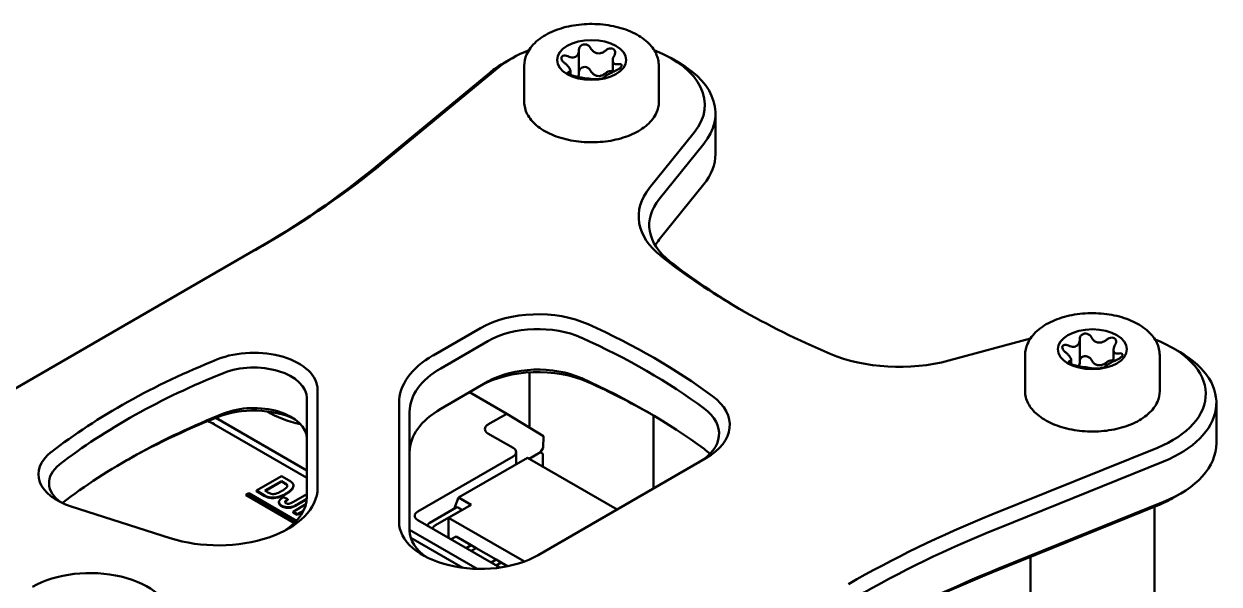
# Model space of a CAD drawing. Header units: millimetres. Extents: x 145 to 303, y 101 to 203.
# Drawn here: x 246.67 to 280.42, y 185.31 to 201.13 of the extents above; entities that cross this region are included whole.
import ezdxf

# ---------------------------------------------------------------- set-up
doc = ezdxf.new("R2010")
doc.units = ezdxf.units.MM
doc.header["$LTSCALE"] = 0.75
doc.layers.add('Visible', color=7, linetype='Continuous', lineweight=50)

msp = doc.modelspace()

# ---------------------------------------------------------------- linework, layer by layer
at = {"layer": 'Visible', "extrusion": (-1e-16, 0.816497, 0.57735)}
for p, q in [((260.436, 200.148), (260.224, 200.026)), ((262.343, 200.384), (262.343, 199.745)), ((264.962, 200.148), (265.174, 200.026)), ((256.804, 197.202), (260.078, 199.902)), ((260.799, 198.924), (260.799, 199.944)), ((262.101, 199.812), (262.101, 199.692)), ((263.297, 200.092), (263.297, 199.768)), ((264.599, 198.924), (264.599, 199.944)), ((259.832, 199.756), (256.558, 197.057)), ((263.055, 199.62), (263.055, 199.616)), ((266.199, 198.597), (266.199, 197.454)), ((265.599, 198.061), (264.338, 196.499)), ((264.61, 196.181), (265.871, 197.743)), ((265.871, 196.6), (264.61, 195.038)), ((244.685, 189.83), (253.409, 194.867)), ((259.563, 192.541), (258.23, 191.771)), ((258.442, 191.403), (259.775, 192.173)), ((272.783, 191.623), (275.089, 192.244)), ((276.485, 192.219), (276.485, 191.58)), ((274.941, 190.759), (274.941, 191.779)), ((277.439, 191.927), (277.439, 191.603)), ((278.741, 190.759), (278.741, 191.779)), ((279.104, 191.983), (279.316, 191.861)), ((276.243, 191.647), (276.243, 191.527)), ((277.197, 191.455), (277.197, 191.451)), ((259.775, 191.03), (258.442, 190.26)), ((260.949, 189.728), (260.949, 191.289)), ((254.963, 188.023), (254.963, 190.805)), ((259.252, 190.728), (260.305, 190.12)), ((254.663, 190.56), (254.663, 187.778)), ((257.263, 190.424), (257.263, 187.07)), ((280.341, 190.432), (280.341, 189.289)), ((252.088, 190.006), (254.663, 188.519)), ((257.563, 186.825), (257.563, 190.179)), ((259.775, 189.814), (260.305, 190.12)), ((260.305, 190.12), (261.338, 189.492)), ((264.449, 188.013), (264.449, 190.073)), ((252.039, 189.83), (254.663, 188.315)), ((260.482, 189.161), (259.775, 189.569)), ((261.338, 189.492), (261.33, 189.161)), ((260.57, 189.038), (260.57, 188.697)), ((261.258, 189.037), (260.939, 188.853)), ((261.258, 189.037), (260.939, 188.853)), ((261.33, 189.161), (261.258, 189.037)), ((261.258, 189.037), (261.327, 188.995)), ((261.327, 188.995), (261.319, 188.634)), ((278.677, 189.164), (274.001, 187.274)), ((257.795, 187.364), (260.482, 188.916)), ((258.945, 187.759), (260.889, 188.882)), ((260.889, 188.882), (263.421, 187.42)), ((261.189, 186.131), (265.927, 188.866)), ((274.174, 186.887), (278.849, 188.777)), ((253.946, 188.359), (253.239, 187.951)), ((254.16, 188.236), (253.946, 188.359)), ((253.476, 187.952), (253.943, 188.222)), ((253.943, 188.206), (253.49, 187.944)), ((253.943, 188.222), (253.996, 188.192)), ((253.943, 188.206), (253.943, 188.222)), ((253.996, 188.175), (253.943, 188.206)), ((254.085, 188.117), (254.085, 188.133)), ((254.222, 187.963), (254.222, 187.98)), ((254.279, 188.059), (254.279, 188.076)), ((254.281, 188.085), (254.281, 188.101)), ((253.02, 187.879), (252.949, 187.838)), ((252.949, 187.838), (254.319, 187.047)), ((252.949, 187.822), (252.949, 187.838)), ((254.308, 187.037), (252.949, 187.822)), ((254.369, 187.1), (253.02, 187.879)), ((253.239, 187.951), (253.459, 187.824)), ((253.239, 187.934), (253.239, 187.951)), ((253.459, 187.807), (253.239, 187.934)), ((253.459, 187.807), (253.459, 187.824)), ((253.563, 187.902), (253.476, 187.952)), ((253.595, 187.752), (253.595, 187.768)), ((253.731, 187.742), (253.731, 187.758)), ((253.873, 187.621), (253.873, 187.637)), ((253.891, 187.774), (253.891, 187.79)), ((254.124, 187.71), (253.998, 187.765)), ((254.052, 187.633), (254.052, 187.65)), ((254.071, 187.854), (254.071, 187.87)), ((254.124, 187.694), (254.124, 187.71)), ((254.663, 187.855), (254.284, 187.636)), ((254.41, 187.574), (254.661, 187.719)), ((254.659, 187.702), (254.41, 187.558)), ((258.817, 187.441), (258.945, 187.759)), ((258.945, 187.759), (259.298, 187.555)), ((278.849, 187.634), (274.174, 185.744)), ((279.104, 187.738), (279.316, 187.86)), ((248.007, 187.505), (250.806, 186.609)), ((253.946, 187.512), (253.946, 187.529)), ((254.081, 187.467), (254.081, 187.484)), ((254.227, 187.477), (254.227, 187.493)), ((254.635, 187.565), (254.271, 187.355)), ((254.271, 187.355), (254.388, 187.287)), ((254.271, 187.338), (254.271, 187.355)), ((254.388, 187.271), (254.271, 187.338)), ((254.388, 187.287), (254.573, 187.394)), ((254.561, 187.371), (254.388, 187.271)), ((258.132, 187.045), (258.874, 187.473)), ((258.273, 186.963), (259.015, 187.392)), ((259.298, 187.555), (258.662, 187.188)), ((259.045, 187.409), (258.924, 187.478)), ((274.001, 185.641), (278.677, 187.531)), ((278.591, 172.796), (278.591, 187.496)), ((254.388, 187.271), (254.388, 187.287)), ((260.113, 185.781), (257.795, 187.119)), ((258.662, 187.188), (260.803, 185.952)), ((258.662, 187.188), (258.662, 186.779)), ((257.563, 186.845), (259.471, 185.743)), ((257.594, 186.623), (259.065, 185.774)), ((258.662, 186.779), (258.662, 186.619)), ((258.874, 186.657), (258.735, 186.577)), ((259.298, 186.412), (258.874, 186.657)), ((259.298, 186.412), (259.159, 186.332)), ((259.298, 186.412), (259.159, 186.332)), ((259.298, 186.412), (259.44, 186.33)), ((259.44, 186.33), (259.301, 186.25)), ((259.44, 186.33), (259.301, 186.25)), ((259.44, 186.33), (260.005, 186.004)), ((260.005, 186.004), (259.866, 185.923)), ((260.005, 186.004), (259.866, 185.923)), ((260.005, 186.004), (260.147, 185.922)), ((275.091, 181.583), (275.091, 186.081)), ((260.147, 185.922), (260.008, 185.842)), ((260.147, 185.922), (260.008, 185.842)), ((260.147, 185.922), (260.327, 185.818))]:
    msp.add_line(p, q, dxfattribs=at)
at = {"layer": 'Visible', "extrusion": (0, 2e-16, -1)}
for centre, radius, start, end in [((-263.53, 206.167), 6.648, 276.9476, 280.6978), ((-253.707, 188.239), 0.484, 283.4409, 300.8793), ((-253.707, 188.223), 0.484, 283.4409, 300.8793), ((-253.676, 188.441), 0.701, 252.1278, 265.4804), ((-253.628, 188.625), 0.875, 239.5672, 252.5006), ((-254.027, 188.196), 0.731, 238.3473, 254.0952)]:
    msp.add_arc(centre, radius, start, end, dxfattribs=at)
at = {"layer": 'Visible', "extrusion": (3e-16, 1e-16, -1)}
msp.add_arc((-262.096, 199.741), 0.247, 179.0763, 206.5485, dxfattribs=at)
at = {"layer": 'Visible', "extrusion": (-1e-16, 1e-16, -1)}
msp.add_arc((-277.672, 198.002), 6.648, 276.9476, 280.6978, dxfattribs=at)
at = {"layer": 'Visible', "extrusion": (1e-16, 1e-16, -1)}
for centre, radius, start, end in [((-276.239, 191.576), 0.247, 179.0763, 206.5485), ((-253.698, 188.227), 0.486, 266.0947, 282.2729), ((-253.676, 188.457), 0.701, 252.1278, 265.4804), ((-253.518, 188.678), 0.856, 239.1966, 249.0673), ((-254.027, 188.18), 0.731, 238.3473, 254.0952)]:
    msp.add_arc(centre, radius, start, end, dxfattribs=at)
at = {"layer": 'Visible', "extrusion": (0, 1e-16, -1)}
for centre, radius, start, end in [((-253.652, 188.506), 0.641, 229.3167, 241.6065), ((-253.758, 188.214), 0.368, 286.0895, 301.8715), ((-253.71, 188.089), 0.235, 265.2095, 283.2691), ((-253.628, 188.608), 0.875, 239.5672, 252.5006)]:
    msp.add_arc(centre, radius, start, end, dxfattribs=at)
at = {"layer": 'Visible'}
for centre in [(253.74, 187.705), (253.74, 187.689)]:
    msp.add_arc(centre, 0.55, 51.0755, 62.1685, dxfattribs=at)
at = {"layer": 'Visible', "extrusion": (-1e-16, -1e-16, -1)}
for centre, radius, start, end in [((-253.698, 188.243), 0.486, 266.0947, 282.2729), ((-253.685, 188.233), 0.381, 248.6093, 263.3024)]:
    msp.add_arc(centre, radius, start, end, dxfattribs=at)
at = {"layer": 'Visible', "extrusion": (-1e-16, 1e-16, -1)}
for centre, major_axis, start_param, end_param in [((262.699, 200.108), (0.975, 0), 1.57079632679602, 7.853981633975607), ((282.639, 201.945), (22, 0), 2.36299, 2.507885)]:
    msp.add_ellipse(centre, major_axis=major_axis, ratio=0.57735, start_param=start_param, end_param=end_param, dxfattribs=at)
at = {"layer": 'Visible', "extrusion": (0, 1e-16, -1)}
for centre, major_axis, start_param, end_param in [((262.699, 198.842), (-3.2, 0), 0.610865, 0.984648), ((262.699, 198.842), (3.2, 0), -0.984648, 0.436332), ((276.841, 190.677), (3.2, 0), -0.984648, 0.959931), ((250.113, 181.777), (20.3, 0), -0.907927, -0.792815), ((276.841, 189.289), (3.5, 0), 0, 0.959931)]:
    msp.add_ellipse(centre, major_axis=major_axis, ratio=0.57735, start_param=start_param, end_param=end_param, dxfattribs=at)
at = {"layer": 'Visible'}
for centre, major_axis, start_param, end_param in [((262.699, 198.597), (3.5, 0), 2.356194, 2.530727), ((262.699, 198.597), (3.5, 0), -0.436332, 0.785398), ((231.984, 207.236), (30.3, 0), -0.785398, -0.610865), ((267.329, 195.694), (-3.3, 0), -0.436332, 0.633708), ((267.329, 194.306), (-3, 0), -0.436332, -0.336286), ((282.639, 202.19), (-22.3, 0), 0.633708, 0.937089), ((261.189, 191.602), (-2.3, 0), 4.049519, 5.497787), ((250.113, 183.41), (-20.3, 0), 3.804462, 4.049519), ((253.163, 190.805), (-1.8, 0), 3.141593, 5.319265), ((260.563, 190.424), (-3.3, 0), -0.785398, 0), ((271.389, 193.35), (-3.3, 0), 0.937089, 2.007129), ((276.841, 190.432), (-3.5, 0), 2.181662, 3.926991), ((263.714, 182.031), (20.3, 0), 2.177672, 2.501148), ((261.189, 190.214), (-2, 0), 4.049519, 5.497787), ((250.113, 182.022), (20, 0), 0.66287, 0.907927), ((253.163, 189.417), (1.5, 0), 0, 2.177672), ((264.301, 189.805), (2.3, 0), -0.785398, 0.66287), ((263.714, 180.643), (20, 0), 2.177672, 2.494706), ((255.186, 191.034), (-2.2, 0), 0.729492, 1.244363), ((260.563, 189.036), (3, 0), 2.356194, 3.141593), ((251.332, 189.422), (1, 0), 0.785398, 1.016438), ((259.987, 189.691), (-0.3, 0), -0.785398, 0.785398), ((248.88, 188.414), (1.8, 0), 2.501148, 4.206243), ((264.301, 188.417), (2, 0), 0.517806, 0.66287), ((252.163, 188.023), (2.8, 0), 4.206243, 6.283185), ((276.841, 189.044), (-3.2, 0), 2.181662, 2.356194), ((258.007, 187.242), (-0.3, 0), -0.785398, 0.785398), ((259.563, 187.07), (2.3, 0), 3.141593, 5.497787), ((291.381, 172.944), (30.3, 0), 2.181662, 2.356194), ((248.539, 184.298), (2.3, 0), 0, 2.356194), ((291.381, 171.556), (30, 0), 2.181662, 2.356194)]:
    msp.add_ellipse(centre, major_axis=major_axis, ratio=0.57735, start_param=start_param, end_param=end_param, dxfattribs=at)
at = {"layer": 'Visible', "extrusion": (0, 2e-16, -1)}
for centre, major_axis, start_param, end_param in [((262.699, 197.454), (3.5, 0), 0, 0.436332), ((250.113, 183.165), (20, 0), -0.907927, -0.66287), ((263.714, 181.787), (20, 0), 3.782037, 4.105513), ((255.186, 190.871), (2, 0), 2.405022, 2.50367)]:
    msp.add_ellipse(centre, major_axis=major_axis, ratio=0.57735, start_param=start_param, end_param=end_param, dxfattribs=at)
at = {"layer": 'Visible', "extrusion": (0, 3e-16, -1)}
for centre, major_axis, start_param, end_param in [((231.984, 206.991), (30, 0), 0.610865, 0.785398), ((261.189, 189.969), (-2.3, 0), 0.785398, 2.233666), ((260.27, 189.038), (0.3, 0), -0.785398, 0.785398), ((252.163, 187.778), (2.5, 0), 0, 0.727066), ((291.381, 172.699), (-30, 0), 0.785398, 0.959931)]:
    msp.add_ellipse(centre, major_axis=major_axis, ratio=0.57735, start_param=start_param, end_param=end_param, dxfattribs=at)
at = {"layer": 'Visible', "extrusion": (0, 0, -1)}
msp.add_ellipse((267.329, 195.449), major_axis=(3, 0), ratio=0.57735, start_param=2.507885, end_param=3.577925, dxfattribs=at)
at = {"layer": 'Visible', "extrusion": (1e-16, 3e-16, -1)}
for centre, major_axis, start_param, end_param in [((261.189, 191.357), (2, 0), 3.926991, 5.375259), ((253.163, 190.56), (1.5, 0), 4.105513, 6.283185), ((264.301, 189.56), (-2, 0), 2.478723, 3.926991), ((248.88, 188.169), (1.5, 0), 2.451776, 3.782037), ((258.874, 187.392), (0.05, 0.0866), -0.785398, 0), ((258.132, 186.963), (0.05, 0.0866), 4.376372, 5.497787), ((258.273, 186.881), (0.05, 0.0866), 4.376372, 5.497787), ((259.563, 186.825), (-2, 0), -0.712958, 0)]:
    msp.add_ellipse(centre, major_axis=major_axis, ratio=0.57735, start_param=start_param, end_param=end_param, dxfattribs=at)
at = {"layer": 'Visible', "extrusion": (1e-16, 1e-16, -1)}
msp.add_ellipse((276.841, 191.943), major_axis=(0.975, 0), ratio=0.57735, start_param=1.5707963267944, end_param=7.853981633973986, dxfattribs=at)
at = {"layer": 'Visible', "extrusion": (-1e-16, 2e-16, -1)}
for centre, major_axis, start_param, end_param in [((260.563, 190.179), (-3, 0), 0, 0.785398), ((291.381, 171.311), (-30.3, 0), 0.785398, 0.959931)]:
    msp.add_ellipse(centre, major_axis=major_axis, ratio=0.57735, start_param=start_param, end_param=end_param, dxfattribs=at)
at = {"layer": 'Visible', "extrusion": (-1e-16, 6e-16, -1)}
msp.add_ellipse((263.714, 180.398), major_axis=(20.3, 0), ratio=0.57735, start_param=3.934408, end_param=4.105513, dxfattribs=at)
at = {"layer": 'Visible', "extrusion": (1e-16, 0, -1)}
msp.add_ellipse((253.163, 189.172), major_axis=(-1.8, 0), ratio=0.57735, start_param=0.96392, end_param=2.268947, dxfattribs=at)
at = {"layer": 'Visible'}
for points, knots in [([(264.599, 199.944), (264.599, 200.063), (264.571, 200.18), (264.463, 200.408), (264.38, 200.516), (264.161, 200.718), (264.019, 200.81), (263.695, 200.963), (263.511, 201.023), (263.125, 201.103), (262.922, 201.124), (262.517, 201.127), (262.314, 201.109), (261.928, 201.034), (261.743, 200.977), (261.41, 200.828), (261.261, 200.736), (261.019, 200.52), (260.925, 200.398), (260.823, 200.161), (260.799, 200.053), (260.799, 199.944)], [2.356194, 2.356194, 2.356194, 2.356194, 2.623455, 2.623455, 2.914328, 2.914328, 3.242494, 3.242494, 3.580536, 3.580536, 3.916047, 3.916047, 4.250054, 4.250054, 4.585379, 4.585379, 4.923363, 4.923363, 5.252776, 5.252776, 5.497787, 5.497787, 5.497787, 5.497787]), ([(262.343, 200.393), (262.342, 200.418), (262.347, 200.442), (262.366, 200.484), (262.382, 200.504), (262.422, 200.534), (262.447, 200.544), (262.498, 200.552), (262.526, 200.55), (262.579, 200.535), (262.604, 200.521), (262.643, 200.488), (262.66, 200.467), (262.672, 200.444)], [-0.10467546, -0.10467546, -0.10467546, -0.10467546, -0.09672256, -0.09672256, -0.08877504, -0.08877504, -0.08082753, -0.08082753, -0.07288001, -0.07288001, -0.0649325, -0.0649325, -0.05697959, -0.05697959, -0.05697959, -0.05697959]), ([(263.343, 200.239), (263.331, 200.217), (263.32, 200.196), (263.305, 200.151), (263.299, 200.125), (263.296, 200.077), (263.3, 200.056), (263.315, 200.023), (263.328, 200.009), (263.36, 199.991), (263.381, 199.987), (263.418, 199.985), (263.437, 199.987), (263.458, 199.99)], [0.01396511, 0.01396511, 0.01396511, 0.01396511, 0.02138079, 0.02138079, 0.03024462, 0.03024462, 0.03910845, 0.03910845, 0.04797229, 0.04797229, 0.05683612, 0.05683612, 0.0642518, 0.0642518, 0.0642518, 0.0642518]), ([(262.343, 199.768), (262.344, 199.788), (262.349, 199.808), (262.366, 199.846), (262.382, 199.866), (262.422, 199.896), (262.447, 199.906), (262.498, 199.914), (262.526, 199.912), (262.579, 199.896), (262.604, 199.883), (262.643, 199.85), (262.66, 199.829), (262.672, 199.805)], [-0.10317908, -0.10317908, -0.10317908, -0.10317908, -0.09672256, -0.09672256, -0.08877504, -0.08877504, -0.08082753, -0.08082753, -0.07288001, -0.07288001, -0.0649325, -0.0649325, -0.05697959, -0.05697959, -0.05697959, -0.05697959]), ([(263.37, 199.8), (263.346, 199.791), (263.323, 199.78), (263.274, 199.757), (263.245, 199.743), (263.191, 199.714), (263.165, 199.7), (263.124, 199.676), (263.105, 199.664), (263.076, 199.645), (263.066, 199.637), (263.056, 199.627), (263.054, 199.622), (263.055, 199.619)], [0.01396511, 0.01396511, 0.01396511, 0.01396511, 0.02138079, 0.02138079, 0.03024462, 0.03024462, 0.03910845, 0.03910845, 0.04797229, 0.04797229, 0.05683612, 0.05683612, 0.0642518, 0.0642518, 0.0642518, 0.0642518]), ([(263.102, 199.739), (263.123, 199.757), (263.147, 199.772), (263.196, 199.791), (263.224, 199.797), (263.266, 199.796), (263.283, 199.793), (263.297, 199.788)], [-0.10467546, -0.10467546, -0.10467546, -0.10467546, -0.09672256, -0.09672256, -0.08877504, -0.08877504, -0.08351107, -0.08351107, -0.08351107, -0.08351107]), ([(262.296, 199.634), (262.275, 199.637), (262.251, 199.642), (262.202, 199.654), (262.174, 199.662), (262.123, 199.681), (262.099, 199.692), (262.062, 199.714), (262.047, 199.725), (262.029, 199.746), (262.027, 199.755), (262.034, 199.767), (262.042, 199.772), (262.055, 199.773)], [-0.10467546, -0.10467546, -0.10467546, -0.10467546, -0.09672256, -0.09672256, -0.08877504, -0.08877504, -0.08082753, -0.08082753, -0.07288001, -0.07288001, -0.0649325, -0.0649325, -0.05697959, -0.05697959, -0.05697959, -0.05697959]), ([(260.799, 198.924), (260.799, 198.806), (260.829, 198.689), (260.945, 198.465), (261.034, 198.358), (261.265, 198.162), (261.41, 198.074), (261.739, 197.931), (261.924, 197.875), (262.311, 197.802), (262.514, 197.783), (262.919, 197.786), (263.121, 197.806), (263.505, 197.883), (263.686, 197.94), (264.012, 198.087), (264.156, 198.177), (264.388, 198.383), (264.477, 198.499), (264.576, 198.72), (264.599, 198.821), (264.599, 198.924)], [5.497787, 5.497787, 5.497787, 5.497787, 5.788112, 5.788112, 6.09551, 6.09551, 6.421766, 6.421766, 6.750605, 6.750605, 7.077981, 7.077981, 7.404715, 7.404715, 7.732164, 7.732164, 8.061051, 8.061051, 8.386725, 8.386725, 8.63938, 8.63938, 8.63938, 8.63938]), ([(278.741, 191.779), (278.741, 191.898), (278.713, 192.015), (278.605, 192.243), (278.522, 192.351), (278.303, 192.553), (278.161, 192.645), (277.837, 192.798), (277.653, 192.858), (277.267, 192.938), (277.064, 192.959), (276.659, 192.962), (276.457, 192.944), (276.07, 192.869), (275.885, 192.812), (275.552, 192.663), (275.403, 192.571), (275.162, 192.355), (275.067, 192.233), (274.965, 191.996), (274.941, 191.888), (274.941, 191.779)], [2.356194, 2.356194, 2.356194, 2.356194, 2.623455, 2.623455, 2.914328, 2.914328, 3.242494, 3.242494, 3.580536, 3.580536, 3.916047, 3.916047, 4.250054, 4.250054, 4.585379, 4.585379, 4.923363, 4.923363, 5.252776, 5.252776, 5.497787, 5.497787, 5.497787, 5.497787]), ([(276.485, 192.228), (276.484, 192.253), (276.489, 192.277), (276.508, 192.319), (276.524, 192.339), (276.564, 192.369), (276.589, 192.379), (276.64, 192.387), (276.669, 192.386), (276.721, 192.37), (276.746, 192.356), (276.786, 192.323), (276.802, 192.302), (276.814, 192.279)], [-0.10467546, -0.10467546, -0.10467546, -0.10467546, -0.09672256, -0.09672256, -0.08877504, -0.08877504, -0.08082753, -0.08082753, -0.07288001, -0.07288001, -0.0649325, -0.0649325, -0.05697959, -0.05697959, -0.05697959, -0.05697959]), ([(277.485, 192.074), (277.473, 192.052), (277.463, 192.031), (277.447, 191.986), (277.441, 191.96), (277.438, 191.912), (277.442, 191.891), (277.457, 191.858), (277.47, 191.844), (277.503, 191.826), (277.523, 191.822), (277.56, 191.82), (277.58, 191.822), (277.6, 191.825)], [0.01396511, 0.01396511, 0.01396511, 0.01396511, 0.02138079, 0.02138079, 0.03024462, 0.03024462, 0.03910845, 0.03910845, 0.04797229, 0.04797229, 0.05683612, 0.05683612, 0.0642518, 0.0642518, 0.0642518, 0.0642518]), ([(276.485, 191.604), (276.486, 191.623), (276.491, 191.643), (276.508, 191.681), (276.524, 191.701), (276.564, 191.731), (276.589, 191.741), (276.64, 191.749), (276.669, 191.747), (276.721, 191.731), (276.746, 191.718), (276.786, 191.685), (276.802, 191.664), (276.814, 191.64)], [-0.10317908, -0.10317908, -0.10317908, -0.10317908, -0.09672256, -0.09672256, -0.08877504, -0.08877504, -0.08082753, -0.08082753, -0.07288001, -0.07288001, -0.0649325, -0.0649325, -0.05697959, -0.05697959, -0.05697959, -0.05697959]), ([(276.438, 191.469), (276.417, 191.472), (276.393, 191.477), (276.344, 191.489), (276.316, 191.497), (276.265, 191.516), (276.241, 191.527), (276.204, 191.549), (276.189, 191.56), (276.172, 191.581), (276.169, 191.59), (276.176, 191.602), (276.184, 191.607), (276.197, 191.608)], [-0.10467546, -0.10467546, -0.10467546, -0.10467546, -0.09672256, -0.09672256, -0.08877504, -0.08877504, -0.08082753, -0.08082753, -0.07288001, -0.07288001, -0.0649325, -0.0649325, -0.05697959, -0.05697959, -0.05697959, -0.05697959]), ([(277.512, 191.635), (277.489, 191.626), (277.465, 191.615), (277.416, 191.592), (277.387, 191.578), (277.333, 191.549), (277.308, 191.535), (277.266, 191.511), (277.247, 191.499), (277.218, 191.48), (277.208, 191.472), (277.199, 191.462), (277.197, 191.457), (277.197, 191.454)], [0.01396511, 0.01396511, 0.01396511, 0.01396511, 0.02138079, 0.02138079, 0.03024462, 0.03024462, 0.03910845, 0.03910845, 0.04797229, 0.04797229, 0.05683612, 0.05683612, 0.0642518, 0.0642518, 0.0642518, 0.0642518]), ([(277.244, 191.574), (277.265, 191.592), (277.29, 191.607), (277.339, 191.626), (277.366, 191.632), (277.409, 191.631), (277.425, 191.628), (277.439, 191.623)], [-0.10467546, -0.10467546, -0.10467546, -0.10467546, -0.09672256, -0.09672256, -0.08877504, -0.08877504, -0.08351107, -0.08351107, -0.08351107, -0.08351107]), ([(274.941, 190.759), (274.941, 190.641), (274.971, 190.524), (275.087, 190.3), (275.176, 190.193), (275.408, 189.997), (275.553, 189.909), (275.882, 189.766), (276.066, 189.71), (276.453, 189.637), (276.656, 189.618), (277.061, 189.621), (277.263, 189.641), (277.647, 189.718), (277.829, 189.775), (278.154, 189.922), (278.298, 190.012), (278.53, 190.218), (278.62, 190.334), (278.718, 190.555), (278.741, 190.657), (278.741, 190.759)], [5.497787, 5.497787, 5.497787, 5.497787, 5.788112, 5.788112, 6.09551, 6.09551, 6.421766, 6.421766, 6.750605, 6.750605, 7.077981, 7.077981, 7.404715, 7.404715, 7.732164, 7.732164, 8.061051, 8.061051, 8.386725, 8.386725, 8.63938, 8.63938, 8.63938, 8.63938]), ([(254.264, 188.155), (254.252, 188.167), (254.225, 188.197), (254.183, 188.222), (254.16, 188.236)], [-0.01796347, -0.01796347, -0.01796347, -0.01796347, -0.01030305, 0, 0, 0, 0]), ([(253.998, 187.765), (253.964, 187.744), (253.904, 187.707), (253.882, 187.659), (253.873, 187.637)], [-0.0292771, -0.0292771, -0.0292771, -0.0292771, -0.01290292, 0, 0, 0, 0]), ([(253.873, 187.637), (253.873, 187.617), (253.875, 187.576), (253.922, 187.545), (253.946, 187.529)], [-0.02145799, -0.02145799, -0.02145799, -0.02145799, -0.01108669, 0, 0, 0, 0]), ([(254.072, 187.596), (254.062, 187.604), (254.041, 187.62), (254.048, 187.64), (254.052, 187.65)], [-0.008555099, -0.008555099, -0.008555099, -0.008555099, -0.004367306, 0, 0, 0, 0]), ([(254.052, 187.65), (254.059, 187.659), (254.077, 187.681), (254.106, 187.699), (254.124, 187.71)], [-0.01318177, -0.01318177, -0.01318177, -0.01318177, -0.00780638, 0, 0, 0, 0]), ([(254.124, 187.694), (254.106, 187.683), (254.077, 187.665), (254.059, 187.643), (254.052, 187.633)], [0, 0, 0, 0, 0.00755311, 0.0127541, 0.0127541, 0.0127541, 0.0127541]), ([(253.946, 187.512), (253.922, 187.529), (253.875, 187.56), (253.873, 187.601), (253.873, 187.621)], [0, 0, 0, 0, 0.01071574, 0.02074003, 0.02074003, 0.02074003, 0.02074003])]:
    msp.add_open_spline(points, degree=3, knots=knots, dxfattribs=at)
at = {"layer": 'Visible', "extrusion": (-3.5216e-12, -4.601e-13, -1)}
msp.add_open_spline([(261.94, 200.022), (261.918, 200.039), (261.898, 200.058), (261.869, 200.097), (261.857, 200.118), (261.846, 200.158), (261.847, 200.176), (261.861, 200.206), (261.874, 200.218), (261.91, 200.232), (261.932, 200.234), (261.978, 200.229), (262.003, 200.222), (262.028, 200.212)], degree=3, knots=[-0.10467546, -0.10467546, -0.10467546, -0.10467546, -0.09672256, -0.09672256, -0.08877504, -0.08877504, -0.08082753, -0.08082753, -0.07288001, -0.07288001, -0.0649325, -0.0649325, -0.05697959, -0.05697959, -0.05697959, -0.05697959], dxfattribs=at)
at = {"layer": 'Visible', "extrusion": (-3.9865e-12, 3.7249e-12, -1)}
msp.add_open_spline([(262.028, 200.212), (262.052, 200.201), (262.075, 200.193), (262.124, 200.181), (262.153, 200.178), (262.207, 200.182), (262.233, 200.19), (262.274, 200.214), (262.293, 200.232), (262.322, 200.276), (262.332, 200.301), (262.342, 200.347), (262.344, 200.37), (262.343, 200.393)], degree=3, knots=[0.01396511, 0.01396511, 0.01396511, 0.01396511, 0.02138079, 0.02138079, 0.03024462, 0.03024462, 0.03910845, 0.03910845, 0.04797229, 0.04797229, 0.05683612, 0.05683612, 0.0642518, 0.0642518, 0.0642518, 0.0642518], dxfattribs=at)
at = {"layer": 'Visible', "extrusion": (-1.51e-12, -1.7493e-12, -1)}
msp.add_open_spline([(262.672, 200.444), (262.683, 200.422), (262.697, 200.402), (262.73, 200.363), (262.752, 200.342), (262.804, 200.311), (262.834, 200.301), (262.891, 200.292), (262.922, 200.293), (262.983, 200.307), (263.013, 200.319), (263.061, 200.346), (263.082, 200.361), (263.102, 200.378)], degree=3, knots=[0.01396511, 0.01396511, 0.01396511, 0.01396511, 0.02138079, 0.02138079, 0.03024462, 0.03024462, 0.03910845, 0.03910845, 0.04797229, 0.04797229, 0.05683612, 0.05683612, 0.0642518, 0.0642518, 0.0642518, 0.0642518], dxfattribs=at)
at = {"layer": 'Visible', "extrusion": (5.7556e-12, 1.03267e-11, -1)}
msp.add_open_spline([(263.343, 200.239), (263.356, 200.261), (263.364, 200.285), (263.371, 200.329), (263.369, 200.352), (263.351, 200.391), (263.336, 200.407), (263.299, 200.428), (263.275, 200.435), (263.224, 200.435), (263.196, 200.43), (263.147, 200.41), (263.123, 200.396), (263.102, 200.378)], degree=3, knots=[0.05697959, 0.05697959, 0.05697959, 0.05697959, 0.0649325, 0.0649325, 0.07288001, 0.07288001, 0.08082753, 0.08082753, 0.08877504, 0.08877504, 0.09672256, 0.09672256, 0.10467546, 0.10467546, 0.10467546, 0.10467546], dxfattribs=at)
at = {"layer": 'Visible', "extrusion": (1.04086e-11, 8.4371e-12, -1)}
msp.add_open_spline([(262.055, 199.773), (262.068, 199.775), (262.078, 199.778), (262.094, 199.788), (262.1, 199.796), (262.102, 199.819), (262.098, 199.834), (262.083, 199.867), (262.07, 199.887), (262.038, 199.93), (262.017, 199.952), (261.98, 199.988), (261.961, 200.005), (261.94, 200.022)], degree=3, knots=[0.01396511, 0.01396511, 0.01396511, 0.01396511, 0.02138079, 0.02138079, 0.03024462, 0.03024462, 0.03910845, 0.03910845, 0.04797229, 0.04797229, 0.05683612, 0.05683612, 0.0642518, 0.0642518, 0.0642518, 0.0642518], dxfattribs=at)
at = {"layer": 'Visible', "extrusion": (6.1938e-12, 6.9228e-12, -1)}
msp.add_open_spline([(263.102, 199.739), (263.082, 199.722), (263.061, 199.707), (263.013, 199.68), (262.983, 199.668), (262.922, 199.654), (262.891, 199.653), (262.834, 199.662), (262.804, 199.672), (262.752, 199.704), (262.73, 199.724), (262.697, 199.763), (262.683, 199.784), (262.672, 199.805)], degree=3, knots=[-0.0642518, -0.0642518, -0.0642518, -0.0642518, -0.05683612, -0.05683612, -0.04797229, -0.04797229, -0.03910845, -0.03910845, -0.03024462, -0.03024462, -0.02138079, -0.02138079, -0.01396511, -0.01396511, -0.01396511, -0.01396511], dxfattribs=at)
at = {"layer": 'Visible', "extrusion": (-2.246e-13, -3.3945e-12, -1)}
msp.add_open_spline([(263.458, 199.99), (263.48, 199.994), (263.5, 199.994), (263.529, 199.987), (263.541, 199.98), (263.552, 199.958), (263.551, 199.944), (263.537, 199.915), (263.524, 199.898), (263.488, 199.865), (263.466, 199.85), (263.42, 199.823), (263.395, 199.81), (263.37, 199.8)], degree=3, knots=[-0.10467546, -0.10467546, -0.10467546, -0.10467546, -0.09672256, -0.09672256, -0.08877504, -0.08877504, -0.08082753, -0.08082753, -0.07288001, -0.07288001, -0.0649325, -0.0649325, -0.05697959, -0.05697959, -0.05697959, -0.05697959], dxfattribs=at)
at = {"layer": 'Visible', "extrusion": (-2.0396e-12, 1.82162e-11, -1)}
for points in [[(263.055, 199.619), (263.056, 199.615), (263.051, 199.61), (263.032, 199.599), (263.016, 199.593), (262.976, 199.582), (262.951, 199.576), (262.9, 199.568), (262.872, 199.566), (262.819, 199.562), (262.794, 199.562), (262.755, 199.564), (262.738, 199.566), (262.726, 199.568)], [(277.197, 191.454), (277.198, 191.45), (277.193, 191.445), (277.174, 191.434), (277.159, 191.428), (277.118, 191.417), (277.093, 191.411), (277.042, 191.403), (277.014, 191.401), (276.961, 191.398), (276.936, 191.397), (276.897, 191.399), (276.88, 191.401), (276.868, 191.403)]]:
    msp.add_open_spline(points, degree=3, knots=[-0.10467546, -0.10467546, -0.10467546, -0.10467546, -0.09672256, -0.09672256, -0.08877504, -0.08877504, -0.08082753, -0.08082753, -0.07288001, -0.07288001, -0.0649325, -0.0649325, -0.05697959, -0.05697959, -0.05697959, -0.05697959], dxfattribs=at)
at = {"layer": 'Visible', "extrusion": (1.5643e-11, 2.577e-13, -1)}
msp.add_open_spline([(276.082, 191.857), (276.06, 191.874), (276.041, 191.893), (276.011, 191.932), (275.999, 191.953), (275.988, 191.993), (275.989, 192.011), (276.003, 192.041), (276.016, 192.053), (276.052, 192.067), (276.075, 192.069), (276.12, 192.064), (276.145, 192.057), (276.17, 192.047)], degree=3, knots=[-0.10467546, -0.10467546, -0.10467546, -0.10467546, -0.09672256, -0.09672256, -0.08877504, -0.08877504, -0.08082753, -0.08082753, -0.07288001, -0.07288001, -0.0649325, -0.0649325, -0.05697959, -0.05697959, -0.05697959, -0.05697959], dxfattribs=at)
at = {"layer": 'Visible', "extrusion": (-3.5194e-12, 8.4964e-12, -1)}
msp.add_open_spline([(276.17, 192.047), (276.194, 192.036), (276.217, 192.028), (276.266, 192.016), (276.295, 192.013), (276.349, 192.017), (276.375, 192.025), (276.417, 192.049), (276.436, 192.067), (276.464, 192.111), (276.474, 192.136), (276.484, 192.182), (276.486, 192.205), (276.485, 192.228)], degree=3, knots=[0.01396511, 0.01396511, 0.01396511, 0.01396511, 0.02138079, 0.02138079, 0.03024462, 0.03024462, 0.03910845, 0.03910845, 0.04797229, 0.04797229, 0.05683612, 0.05683612, 0.0642518, 0.0642518, 0.0642518, 0.0642518], dxfattribs=at)
at = {"layer": 'Visible', "extrusion": (-1.5007e-12, -1.6894e-12, -1)}
msp.add_open_spline([(276.814, 192.279), (276.825, 192.257), (276.839, 192.237), (276.872, 192.198), (276.895, 192.177), (276.946, 192.146), (276.976, 192.136), (277.033, 192.127), (277.064, 192.128), (277.126, 192.142), (277.155, 192.154), (277.203, 192.181), (277.224, 192.196), (277.244, 192.213)], degree=3, knots=[0.01396511, 0.01396511, 0.01396511, 0.01396511, 0.02138079, 0.02138079, 0.03024462, 0.03024462, 0.03910845, 0.03910845, 0.04797229, 0.04797229, 0.05683612, 0.05683612, 0.0642518, 0.0642518, 0.0642518, 0.0642518], dxfattribs=at)
at = {"layer": 'Visible', "extrusion": (-4.117e-12, -6.8244e-12, -1)}
msp.add_open_spline([(277.485, 192.074), (277.498, 192.096), (277.507, 192.12), (277.513, 192.164), (277.511, 192.187), (277.494, 192.226), (277.479, 192.242), (277.441, 192.263), (277.417, 192.27), (277.366, 192.27), (277.339, 192.265), (277.29, 192.245), (277.265, 192.231), (277.244, 192.213)], degree=3, knots=[0.05697959, 0.05697959, 0.05697959, 0.05697959, 0.0649325, 0.0649325, 0.07288001, 0.07288001, 0.08082753, 0.08082753, 0.08877504, 0.08877504, 0.09672256, 0.09672256, 0.10467546, 0.10467546, 0.10467546, 0.10467546], dxfattribs=at)
at = {"layer": 'Visible', "extrusion": (2.01091e-11, 5.5831e-12, -1)}
msp.add_open_spline([(276.197, 191.608), (276.21, 191.61), (276.22, 191.613), (276.236, 191.623), (276.242, 191.631), (276.244, 191.654), (276.24, 191.669), (276.225, 191.702), (276.212, 191.722), (276.18, 191.765), (276.16, 191.787), (276.122, 191.823), (276.103, 191.84), (276.082, 191.857)], degree=3, knots=[0.01396511, 0.01396511, 0.01396511, 0.01396511, 0.02138079, 0.02138079, 0.03024462, 0.03024462, 0.03910845, 0.03910845, 0.04797229, 0.04797229, 0.05683612, 0.05683612, 0.0642518, 0.0642518, 0.0642518, 0.0642518], dxfattribs=at)
at = {"layer": 'Visible', "extrusion": (3.4749e-12, -8.006e-13, -1)}
msp.add_open_spline([(277.6, 191.825), (277.622, 191.829), (277.642, 191.829), (277.672, 191.822), (277.683, 191.815), (277.694, 191.793), (277.693, 191.779), (277.679, 191.75), (277.666, 191.733), (277.63, 191.7), (277.608, 191.685), (277.562, 191.658), (277.537, 191.645), (277.512, 191.635)], degree=3, knots=[-0.10467546, -0.10467546, -0.10467546, -0.10467546, -0.09672256, -0.09672256, -0.08877504, -0.08877504, -0.08082753, -0.08082753, -0.07288001, -0.07288001, -0.0649325, -0.0649325, -0.05697959, -0.05697959, -0.05697959, -0.05697959], dxfattribs=at)
at = {"layer": 'Visible', "extrusion": (-4.3e-12, -6.2175e-12, -1)}
msp.add_open_spline([(277.244, 191.574), (277.224, 191.557), (277.203, 191.542), (277.155, 191.515), (277.126, 191.503), (277.064, 191.489), (277.033, 191.488), (276.976, 191.497), (276.946, 191.507), (276.895, 191.539), (276.872, 191.559), (276.839, 191.598), (276.825, 191.619), (276.814, 191.64)], degree=3, knots=[-0.0642518, -0.0642518, -0.0642518, -0.0642518, -0.05683612, -0.05683612, -0.04797229, -0.04797229, -0.03910845, -0.03910845, -0.03024462, -0.03024462, -0.02138079, -0.02138079, -0.01396511, -0.01396511, -0.01396511, -0.01396511], dxfattribs=at)
at = {"layer": 'Visible', "extrusion": (3.05951e-11, -3.32263e-11, -1)}
msp.add_open_spline([(254.107, 188.081), (254.104, 188.071), (254.098, 188.05), (254.079, 188.031), (254.069, 188.021)], degree=3, knots=[-0.0114108, -0.0114108, -0.0114108, -0.0114108, -0.00614221, 0, 0, 0, 0], dxfattribs=at)
at = {"layer": 'Visible', "extrusion": (-1.54017e-11, 2.32665e-11, -1)}
msp.add_open_spline([(254.071, 187.87), (254.102, 187.888), (254.159, 187.922), (254.202, 187.962), (254.222, 187.98)], degree=3, knots=[-0.02698059, -0.02698059, -0.02698059, -0.02698059, -0.01228466, 0, 0, 0, 0], dxfattribs=at)
at = {"layer": 'Visible', "extrusion": (-3.926e-11, -2.15947e-11, -1)}
msp.add_open_spline([(254.085, 188.133), (254.092, 188.125), (254.106, 188.109), (254.107, 188.09), (254.107, 188.081)], degree=3, knots=[-0.009496154, -0.009496154, -0.009496154, -0.009496154, -0.004780108, 0, 0, 0, 0], dxfattribs=at)
at = {"layer": 'Visible', "extrusion": (-1.76428e-10, -9.17408e-11, -1)}
msp.add_open_spline([(254.106, 188.079), (254.106, 188.083), (254.103, 188.097), (254.092, 188.109), (254.085, 188.117)], degree=3, knots=[0.002415411, 0.002415411, 0.002415411, 0.002415411, 0.00471011, 0.009357095, 0.009357095, 0.009357095, 0.009357095], dxfattribs=at)
at = {"layer": 'Visible', "extrusion": (4.7664e-11, -3.3251e-11, -1)}
msp.add_open_spline([(254.222, 187.98), (254.236, 187.996), (254.263, 188.026), (254.274, 188.06), (254.279, 188.076)], degree=3, knots=[-0.01933173, -0.01933173, -0.01933173, -0.01933173, -0.00903266, 0, 0, 0, 0], dxfattribs=at)
at = {"layer": 'Visible', "extrusion": (1.60831e-11, -4.8931e-12, -1)}
msp.add_open_spline([(254.279, 188.059), (254.274, 188.044), (254.263, 188.01), (254.236, 187.98), (254.222, 187.963)], degree=3, knots=[0, 0, 0, 0, 0.00823516, 0.01762491, 0.01762491, 0.01762491, 0.01762491], dxfattribs=at)
at = {"layer": 'Visible', "extrusion": (7.83477e-11, 1.38471e-11, -1)}
msp.add_open_spline([(254.279, 188.076), (254.28, 188.09), (254.284, 188.117), (254.27, 188.142), (254.264, 188.155)], degree=3, knots=[-0.01509133, -0.01509133, -0.01509133, -0.01509133, -0.00714485, 0, 0, 0, 0], dxfattribs=at)
at = {"layer": 'Visible', "extrusion": (-1.24124e-09, 1.46224e-10, -1)}
msp.add_open_spline([(254.281, 188.085), (254.281, 188.076), (254.28, 188.068), (254.279, 188.059)], degree=3, dxfattribs=at)
at = {"layer": 'Visible', "extrusion": (-2.00623e-09, 6.41769e-10, 1)}
msp.add_open_spline([(254.052, 187.633), (254.05, 187.63), (254.049, 187.626), (254.048, 187.622)], degree=3, dxfattribs=at)
at = {"layer": 'Visible', "extrusion": (1.15812e-11, -2.20408e-11, -1)}
msp.add_open_spline([(254.222, 187.963), (254.202, 187.945), (254.159, 187.906), (254.102, 187.872), (254.071, 187.854)], degree=3, knots=[0, 0, 0, 0, 0.01106316, 0.02429785, 0.02429785, 0.02429785, 0.02429785], dxfattribs=at)
at = {"layer": 'Visible', "extrusion": (2.71776e-11, -5.39483e-11, -1)}
msp.add_open_spline([(254.284, 187.636), (254.26, 187.622), (254.221, 187.599), (254.171, 187.585), (254.152, 187.58)], degree=3, knots=[-0.01808222, -0.01808222, -0.01808222, -0.01808222, -0.00674804, 0, 0, 0, 0], dxfattribs=at)
at = {"layer": 'Visible', "extrusion": (-3.56432e-11, -1.1648e-10, -1)}
msp.add_open_spline([(253.946, 187.529), (253.967, 187.518), (254.006, 187.497), (254.057, 187.488), (254.081, 187.484)], degree=3, knots=[-0.01719945, -0.01719945, -0.01719945, -0.01719945, -0.00814191, 0, 0, 0, 0], dxfattribs=at)
at = {"layer": 'Visible', "extrusion": (-2.0648e-12, 4.396e-12, -1)}
msp.add_open_spline([(254.081, 187.467), (254.057, 187.472), (254.006, 187.481), (253.967, 187.501), (253.946, 187.512)], degree=3, knots=[0, 0, 0, 0, 0.00745147, 0.01574093, 0.01574093, 0.01574093, 0.01574093], dxfattribs=at)
at = {"layer": 'Visible', "extrusion": (-1.65157e-11, 6.5096e-12, -1)}
msp.add_open_spline([(254.152, 187.58), (254.138, 187.58), (254.108, 187.579), (254.085, 187.59), (254.072, 187.596)], degree=3, knots=[-0.007904947, -0.007904947, -0.007904947, -0.007904947, -0.004149232, 0, 0, 0, 0], dxfattribs=at)
at = {"layer": 'Visible', "extrusion": (4.2443e-12, 4.8489e-12, -1)}
msp.add_open_spline([(254.081, 187.484), (254.105, 187.482), (254.155, 187.479), (254.203, 187.488), (254.227, 187.493)], degree=3, knots=[-0.01514027, -0.01514027, -0.01514027, -0.01514027, -0.00777886, 0, 0, 0, 0], dxfattribs=at)
at = {"layer": 'Visible', "extrusion": (1.0939e-12, -4.18136e-11, -1)}
msp.add_open_spline([(254.227, 187.477), (254.203, 187.472), (254.155, 187.462), (254.105, 187.466), (254.081, 187.467)], degree=3, knots=[0, 0, 0, 0, 0.00765917, 0.01490731, 0.01490731, 0.01490731, 0.01490731], dxfattribs=at)

doc.saveas('drawing.dxf')
